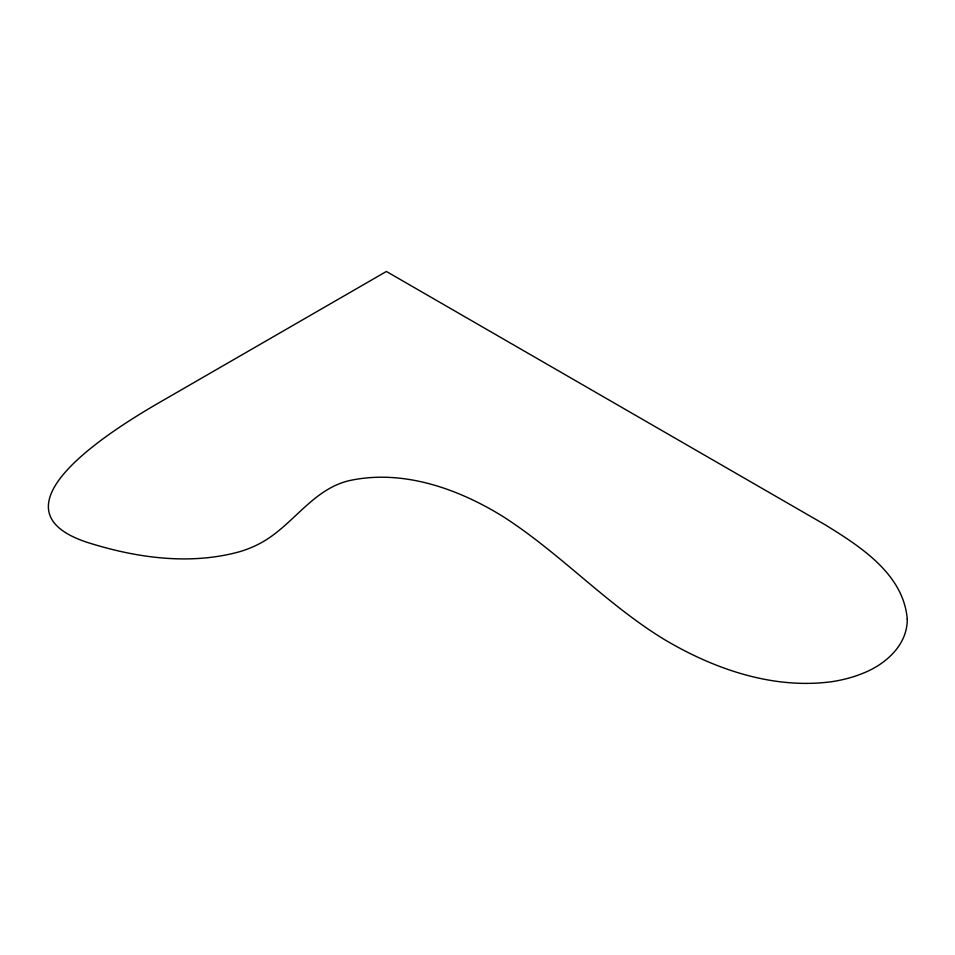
<?xml version="1.0" encoding="UTF-8"?>
<svg xmlns="http://www.w3.org/2000/svg" width="955" height="955" viewBox="0 0 955 955"><rect width="100%" height="100%" fill="white"/><g stroke="black" fill="none" stroke-linecap="round" stroke-linejoin="round"><path stroke-width="1.43" d="M907.25 619.079C907.572 645.282 885.058 664.811 862.353 673.514A94.915 54.805 0 0 1 831.733 681.691C772.87 689.594 713.815 669.001 663.797 639.17C605.971 603.811 559.761 552.85 502.736 516.357C457.767 488.59 402.771 469.096 349.602 480.568C312.583 489.02 293.101 525.286 261.3 542.703A92.659 53.492 0 0 1 239.98 551.608C191.561 565.097 139.705 558.365 92.301 543.944C-25.284 509.421 125.941 421.537 166.886 398.199L386.393 271.471L825.418 524.94C860.276 546.475 903.549 574.086 907.25 619.079"/></g></svg>
